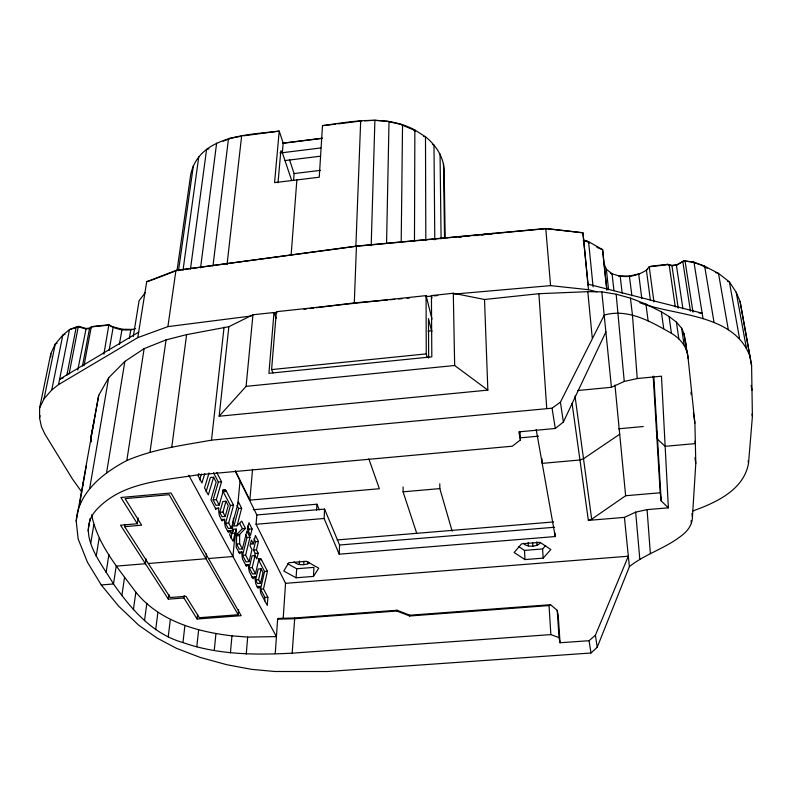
<?xml version="1.0" encoding="UTF-8"?>
<svg xmlns="http://www.w3.org/2000/svg" width="792" height="792" viewBox="0 0 792 792"><rect width="100%" height="100%" fill="white"/><g stroke="black" fill="none" stroke-linecap="round" stroke-linejoin="round"><path stroke-width="1.19" d="M81.794 492.03L72.468 479.041L44.926 434.135L41.471 426.809L39.6 418.107L39.61 407.999L50.846 353.519L55.262 344.055L62.796 335.145L69.478 329.611L78.873 326.383L86.14 328.482L90.991 327.987M414.473 241.283L414.869 129.997C386.258 114.563 352.915 121.404 322.493 125.651L319.255 177.22L274.567 182.625L279.21 131.116C248.035 134.848 198.871 135.442 190.674 174.814L177.121 269.973M416.681 533.214L403.078 491.822L403.118 487.011M50.807 356.964L50.846 353.519M401.207 241.669L402.544 124.789L389.654 121.839M386.565 243.312L389.02 121.443L374.903 120.265L364.607 120.8M371.191 245.678L374.903 120.265M316.275 307.712L354.291 302.871L356.44 246.272L357.242 245.995L545.777 228.512L582.932 232.789L588.149 285.328M355.875 246.371L360.687 120.829L361.172 120.968L338.085 123.889M554.984 533.056L555.222 536.54L339.204 554.192L339.58 545.015L324.562 509.098L256.846 514.958L235.264 471.2M339.204 554.192L324.106 518.473L324.562 509.098M316.612 510.137L316.929 504.207L253.331 509.741M313.464 576.408L318.76 568.211L306.464 561.3L288.813 562.726L283.764 571.022L296.099 577.784L313.464 576.408L313.939 567.359L296.663 568.755L287.456 563.647M294.06 561.894C297.525 565.379 303.267 565.171 307.682 563.854L307.811 561.548M303.742 564.755L303.95 561.29M519.958 431.373L520.413 439.936L512.295 446.213L196.901 474.982C161.815 480.645 120.919 482.249 95.584 510.771C75.903 534.461 101.465 563.221 113.494 583.971C131.076 608.939 152.381 633.986 182.962 642.559C217.988 654.964 255.529 655.043 292.169 653.172L294.713 617.968L397.079 610.246L409.9 615.216L550.519 604.692L557.221 610.345L558.231 615.602L560.053 642.758L589.04 640.708L595.406 635.224L628.323 556.212L624.433 517.384L635.679 512.137L647.074 509.622L668.369 507.84L661.478 376.19L637.233 378.536L624.254 381.457L611.424 387.288L577.625 390.535M299.287 564.528L299.495 561.073M296.099 577.784L296.663 568.755M98.723 395.307L76.2 521.146L78.18 539.035L87.476 562.29L101.257 584.961L118.651 606.167L138.739 625.215L157.004 638.025L176.458 648.321L200.336 657.469L226.76 664.706L251.638 669.369L274.873 671.497L327.581 671.517L591 652.994L597.217 647.282L629.393 566.617C644.757 554.301 664.171 548.787 679.853 536.927C686.545 532.293 692.416 525.611 692.436 517.028L695.792 463.34L694.901 423.067L688.159 358.657L684.05 333.739L681.605 328.126L676.408 322.136L669.052 316.493L661.399 311.86L645.945 304.108L630.422 298.119L616.156 294.218L601.811 291.862L587.793 291.674L538.897 293.693L484.516 299.485L453.301 293.248L431.432 295.594L431.818 356.836L268.924 373.319L274.002 312.503L252.935 314.77L228.858 326.7L186.615 334.63L166.053 339.887L144.124 348.658L124.859 361.429L108.682 377.754L98.723 395.307L90.931 437.164L91.337 441.847M283.19 618.493L285.536 583.338L256.063 524.284L256.846 514.958M275.25 653.618L277.636 619.196L278.091 618.423L294.713 617.968M264.686 600.95L264.954 597.455L260.548 589.169L264.538 571.507L258.568 559.954L261.508 559.716L267.439 571.279L263.498 588.931L267.874 597.227L267.26 605.395L260.915 593.495A7.138 1.792 86.6 0 1 260.182 586.367L257.212 586.595A7.138 1.802 86.6 0 0 257.202 587.199M291.139 254.866L296.861 179.933M293.575 180.457L294.109 173.567L289.456 159.548M272.973 372.903L271.597 369.587L276.368 311.702L426.066 295.614L432.006 319.097M692.891 510.939C715.918 502.643 743.817 490.07 748.529 463.251L752.4 416.483L751.598 365.548L740.074 301.544L736.184 292.218L729.373 281.873L718.502 273.388L704.662 266.201L693.95 262.211L684.139 260.905L676.388 265.201L671.953 265.706L667.587 264.33L650.885 266.241L649.232 266.805L646.391 270.032L650.4 300.297M246.253 654.073L247.668 637.085L276.428 636.61L188.763 475.2M368.844 458.885L379.358 488.723L249.846 500.138L252.559 469.349M278.032 182.754L280.853 150.698L282.348 152.717L291.644 180.398M279.913 152.886L282.348 152.717L283.19 143.085L279.21 131.116L243.916 135.769M124.997 524.443L124.671 526.66L170.23 597.524L185.991 596.267L199.346 617.691L238.174 614.74L238.61 609.82M230.413 652.856L231.957 635.847C196.535 631.689 159.202 621.057 135.858 592.188C118.255 568.448 97.525 544.549 91.615 514.79M237.877 503.95L240.045 480.892M233.482 518.047L232.006 533.392L235.135 533.125L232.937 556.519L208.504 558.528M484.516 299.485L487.852 390.119L219.146 416.226L246.094 386.357L252.935 314.77M214.256 650.47L215.939 633.432M206.514 553.905L205.989 558.736L148.361 563.518M196.812 646.817L198.644 629.739M197.119 619.027L183.902 597.96L168.359 599.188L120.532 525.195L137.353 523.74L120.879 497.485L171.032 492.99L241.174 615.681L197.119 619.027L197.624 614.384M219.146 416.226L228.858 326.7M76.2 521.146C78.19 492.377 103.128 472.913 126.819 460.548C153.717 448.955 182.912 445.292 211.504 440.144L224.067 327.205M182.962 642.559L184.912 625.423M227.037 264.538L241.649 135.858M183.902 597.96L184.17 595.604M212.979 265.934L228.492 138.56L241.56 136.165M168.221 636.867L170.31 619.671M168.359 599.188L168.944 594.475M155.678 629.68L157.895 612.394M200.554 267.904L216.642 143.124M171.765 447.193L186.615 334.63M190.476 269.032L206.603 149.341L208.969 148.886M144.52 620.651L146.857 603.247M146.104 558.904L145.441 563.726L116.206 566.132L113.494 583.971L101.257 584.961M133.403 609.721L135.858 592.188M183.001 270.28L198.752 156.925M178.497 270.725L193.397 165.538M149.985 452.192L166.053 339.887M39.61 407.999L44.055 398.742L51.727 390.02L58.558 384.595L137.788 337.62L167.894 326.621L175.923 270.498L357.242 245.995M137.353 523.74L138.194 517.918M121.928 595.129L124.532 577.418M126.819 460.548L144.124 348.658M106.108 572.438L108.92 554.469M137.788 337.62L146.688 281.704L175.923 270.498L356.44 246.272L546.272 228.67L582.932 232.789L588.466 289.704L596.822 291.822M96.198 556.291L99.148 538.134M133.294 336.511L139.085 300.712L145.322 292.594M106.574 472.695L124.859 361.429M129.363 338.392L130.749 329.918L132.234 329.432L122.057 329.234L112.108 326.611L108.88 324.779L93.941 326.294L91.248 326.918L89.506 328.502L85.556 328.898L78.26 326.799L76.25 326.997L66.805 375.438M90.783 542.975L93.822 524.67M119.384 344.272L122.057 329.234M88.011 531.026L90.149 518.354M89.714 488.209L108.682 377.754M79.497 504.88L86.318 465.854M109.118 350.46L113.127 327.452L112.108 326.611M103.881 354.212L108.88 324.779M84.011 365.676L91.248 326.918L109.019 325.126C116.79 329.838 126.878 331.452 135.581 328.591M82.477 366.033L89.506 328.502M77.755 370.052L86.14 328.482M69.102 374.032L78.26 326.799L78.873 326.383M58.558 384.595L69.478 329.611L78.408 326.433M90.931 437.164L94.337 420.186M51.727 390.02L62.796 335.145L65.063 334.323M39.6 418.107L40.095 415.701M44.055 398.742L55.262 344.055L57.064 343.312M260.528 583.308L262.993 572.458L261.093 568.795L258.142 569.032L255.618 579.893L257.558 583.546L260.528 583.308L258.598 579.655L261.093 568.795M250.391 544.104L253.371 543.847L255.4 535.481L258.44 541.481L256.45 549.836L258.182 553.212L256.836 558.934L255.083 555.558L252.103 555.806L249.203 567.824L252.5 574.012L255.489 573.774L258.34 561.587A12.207 3.069 86.4 0 1 259.212 559.281L260.32 558.637L261.508 559.716M254.4 556.885L255.222 553.459L253.48 550.084L255.489 541.718L253.965 538.728M255.489 573.774L252.222 567.587L255.083 555.558M245.421 534.481L247.005 537.56L242.57 555.35L246.035 561.865L249.074 561.617L251.985 549.579L250.034 545.807L251.44 540.075L253.371 543.847M249.074 561.617L245.629 555.093L250.015 537.303L246.856 531.145L242.392 548.955L239.313 549.212L236.551 544.025L236.541 534.669L242.411 528.66L245.451 528.403L241.718 521.116L237.055 525.779L233.957 526.037L238.59 508.543L236.966 505.365M252.084 528.927L250.48 535.422L247.332 529.264L248.965 522.76L252.084 528.927L249.104 529.185L247.53 526.096M248.292 532.432L249.104 529.185M230.789 538.025L233.086 529.343L236.194 529.076L233.016 541.233L229.63 534.897L230.809 530.482L227.65 530.749M237.055 525.779L241.639 508.276L238.422 501.91L231.422 528.185L228.274 528.452L225.522 523.284L230.432 505.445L222.631 490.773L225.789 490.495L226.472 491.406L233.541 505.177L228.69 523.007L231.422 528.185M225.235 516.463L228.245 505.593L225.987 501.227L222.819 501.504L219.73 512.384L222.047 516.74L225.235 516.463L222.928 512.107L225.987 501.227M213.533 472.725L218.354 482.061L213.117 499.93L215.978 505.316L219.196 505.039L222.938 492.02A10.93 3 85.8 0 1 224.403 490.03L225.789 490.495M219.196 505.039L216.355 499.643L221.532 481.774L216.751 472.438M206.088 491.713L210.385 477.526L213.622 477.23L208.316 494.97L204.534 487.882L209.068 472.913M204.752 473.774L201.92 482.991L198.109 475.863L198.851 473.507M199.653 479.833L201.445 474.071M277.636 619.196L294.277 618.73L396.802 611.008L409.642 615.988L409.9 615.216M396.802 611.008L397.079 610.246M520.413 439.936L518.839 431.858L555.291 428.482L563.389 422.027L605.89 331.907L601.811 291.862M211.504 440.144L552.064 408.187L560.409 402.158L604.246 315.097C628.185 308.187 651.272 321.879 671.428 333.303C680.566 338.768 687.743 347.648 688.159 358.657M518.611 546.529L524.492 550.41L542.599 548.955L545.658 545.5M543.163 558.122L550.836 549.559L540.075 542.332L521.562 543.827L514.137 552.509L524.977 559.578L543.163 558.122L542.599 548.955M236.541 534.669L239.63 534.412L245.451 528.403M260.182 586.367L258.103 588.238L255.885 584.08A7.207 1.832 86.6 0 1 255.153 576.863L252.143 577.111A7.207 1.841 86.6 0 0 252.133 577.714M255.153 576.863L253.014 578.704L249.381 571.883A7.296 1.881 86.5 0 1 248.629 564.577L245.589 564.825M248.629 564.577L246.421 566.359L242.659 559.301A7.395 1.94 86.4 0 1 241.906 551.885L238.818 552.143M241.906 551.885L239.62 553.618L236.214 547.222L236.194 529.076M307.682 563.854L309.266 562.657M230.809 530.482L228.284 532.372L225.423 527.017A7.633 2.089 86.1 0 1 224.641 519.324L221.453 519.601A7.633 2.109 86.1 0 0 221.423 520.235M572.062 403.296L588.357 520.384L591.693 519.206L625.64 495.733L660.191 492.782L661.211 500.96L668.369 507.84M619.71 434.214L583.506 458.756L579.952 459.994L542.203 463.37L541.896 458.528M523.651 543.233L524.759 544.639C529.541 547.005 535.788 546.836 540.025 543.401M224.641 519.324L222.156 520.898L219.493 515.899A7.722 2.148 85.9 0 1 218.701 508.118L215.474 508.405A7.712 2.158 86 0 0 215.444 509.048M138.659 332.135L59.628 379.21L63.103 377.933M409.642 615.988L549.034 605.573L550.519 604.692M682.942 308.85L676.388 265.201L683.615 260.964M647.678 269.329C639.293 275.141 628.818 277.893 618.73 275.903L629.393 276.121L639.887 273.626L638.728 274.27L641.807 298.455M223.156 141.164L229.967 138.541M152.232 279.903L177.893 270.072M218.701 508.118L215.879 509.147L210.939 499.881L216.176 482.15L213.622 477.23M146.688 281.704L151.114 280.328M167.894 326.621L251.282 315.998M273.359 313.187L277.032 312.711M304.009 309.276L306.464 308.969M310.147 308.494L313.82 308.029M335.65 124.195L322.493 125.651M283.19 143.085L322.413 138.184M282.556 143.332L322.265 138.372M282.348 152.717L320.72 147.965M284.991 160.568L320.542 156.192M294.109 173.567L320.404 170.369M670.428 265.498L677.229 264.726M459.113 237.273L461.558 236.996M466.448 236.442L468.894 236.165M473.784 235.61L477.447 235.194M481.12 234.788L493.337 233.402L489.347 234.046M475.853 235.57L478.309 235.293M481.991 234.877L486.892 234.323M428.066 331.155L431.749 330.769M271.597 369.587L426.254 353.885L427.165 357.311M246.094 386.357L454.667 365.498L487.852 390.119M520.166 437.857L538.619 436.154M618.611 428.799L643.223 426.532M218.354 482.061L221.532 481.774M222.631 490.159L224.74 489.971M222.978 490.218L225.086 490.03M223.324 490.397L225.433 490.208M223.324 491.683L226.472 491.406M213.117 499.93L216.355 499.643M354.291 302.871L387.417 299.96M389.872 299.742L394.772 299.317M398.455 298.99L402.138 298.663M407.038 298.238L409.494 298.02M425.443 296.624L431.581 296.079M434.036 295.862L437.709 295.545M453.658 294.139L550.569 285.625L588.466 289.704M230.432 505.445L233.541 505.177M403.078 491.822L439.837 488.605L452.163 531.234M238.59 508.543L241.639 508.276M219.73 512.384L222.928 512.107M124.671 526.66L141.659 525.175L125.106 498.623L169.181 494.683L238.174 614.74M225.522 523.284L228.69 523.007M256.063 524.284L324.106 518.473M236.541 535.907L239.63 535.649M247.005 537.56L250.015 537.303M255.489 541.718L258.44 541.481M236.551 544.025L239.649 543.767L242.392 548.955M337.174 539.936L553.677 521.928M588.357 520.384L624.433 517.384M253.48 550.084L256.45 549.836M339.58 545.015L554.588 527.244M255.222 553.459L258.182 553.212M242.57 555.35L245.629 555.093M258.36 558.796L260.32 558.637M258.657 558.904L260.618 558.746M258.954 559.122L260.924 558.964M249.203 567.824L252.222 567.587M264.538 571.507L267.439 571.279M255.618 579.893L258.598 579.655M285.536 583.338L628.323 556.212L629.393 566.617M260.548 589.169L263.498 588.931M264.954 597.455L267.874 597.227M292.169 653.172L550.866 634.6L559.043 637.609L560.053 642.758M231.957 635.847L247.668 637.085M698.722 312.8L702.148 313.187L587.921 284.12M667.587 264.33L671.953 265.706L678.209 308.137M583.159 240.194L588.575 241.669L602.603 249.629L606.929 289.793M639.788 302.702C675.358 316.384 734.966 313.018 750.341 357.42M423.463 136.293L425.492 136.808C436.59 145.649 444.876 158.865 444.223 173.448L445.163 237.491M610.315 273.25L612.067 273.735L613.958 290.654M715.394 272.527L718.502 273.388L728.313 329.739M684.139 260.905L693.95 262.211L703.048 318.731M583.753 240.204L588.575 241.669L593.089 286.793M610.592 273.379L620.195 276.26L622.166 293.179M545.777 228.512L550.569 285.625M727.601 281.269L729.373 281.873L739.471 338.085M599.821 248.648L602.603 249.629L603.811 262.241M432.412 144.372L433.986 144.936L434.798 239.837M691.901 261.815L704.662 266.201L714.077 322.661M401.445 124.76L412.196 129.304M702.989 266.092L707.127 268.24M586.209 241.124L589.377 242.926M596.782 247.114L598.891 248.312M415.305 131.056L413.266 129.749L414.869 129.997L425.492 136.808L425.819 240.53M606.791 290.06L603.92 263.389L606.345 269.221L612.067 273.735M239.728 523.453L242.411 528.66M235.412 470.854L249.846 500.138M629.393 276.121L631.897 295.782M316.929 504.207L319.325 509.85M274.002 312.503L276.21 318.156M431.798 331.61L428.482 318.622L428.66 358.073M431.432 295.594L432.026 297.98M751.598 365.548L740.074 301.544M736.184 292.218L746.411 348.262M751.113 385.358L751.984 390.159M751.964 414.058L752.4 416.483M536.174 429.482L555.222 536.54M748.113 460.815L748.529 463.251M552.064 408.187L555.291 428.482M589.04 640.708L591 652.994M693 312.157L685.06 261.172L682.793 261.429L690.476 311.197M560.409 402.158L563.389 422.027M595.406 635.224L597.217 647.282M684.05 333.739L686.535 350.45M681.605 328.126L684.08 344.867M693.356 412.612L694.901 423.067M675.299 306.979L669.101 264.528L649.232 266.805L653.954 301.94M695.02 441.302L695.356 443.599L665.151 446.312L657.538 439.273L656.479 430.848M676.408 322.136L678.853 338.917M694.96 457.647L695.792 463.34M669.052 316.493L671.428 333.303M691.931 513.454L692.436 517.028M691.079 520.76L691.416 523.136M661.399 311.86L663.716 328.69M575.002 395.95L591.693 519.206M645.945 304.108L648.123 320.968M630.422 298.119L632.462 315.008L637.233 378.536M616.156 294.218L624.254 381.457M606.345 269.221L608.583 289.803M685.674 341.995L686.704 351.777M690.961 392.139L691.218 394.584M605.89 331.907L611.424 387.288M82.972 482.467L83.209 484.902M614.968 385.09L625.64 495.733M587.793 291.674L592.287 338.174M635.679 512.137L639.807 559.301M647.074 509.622L650.38 553.638M538.897 293.693L546.737 408.385M557.221 610.345L559.043 637.609M549.034 605.573L550.866 634.6M653.806 376.408L661.211 500.96M653.192 376.141L660.191 492.782M536.907 541.768L537.115 545.282M532.64 542.718L532.838 546.223M528.125 542.48L528.313 545.995M524.492 550.41L524.977 559.578M453.301 293.248L454.667 365.498M443.49 163.637L444.55 237.719M440.055 154.004L441.094 238.867M439.788 483.783L439.837 488.605M426.066 295.614L426.254 353.885M239.63 534.412L239.649 543.767M233.086 529.343L233.086 531.759"/></g></svg>
